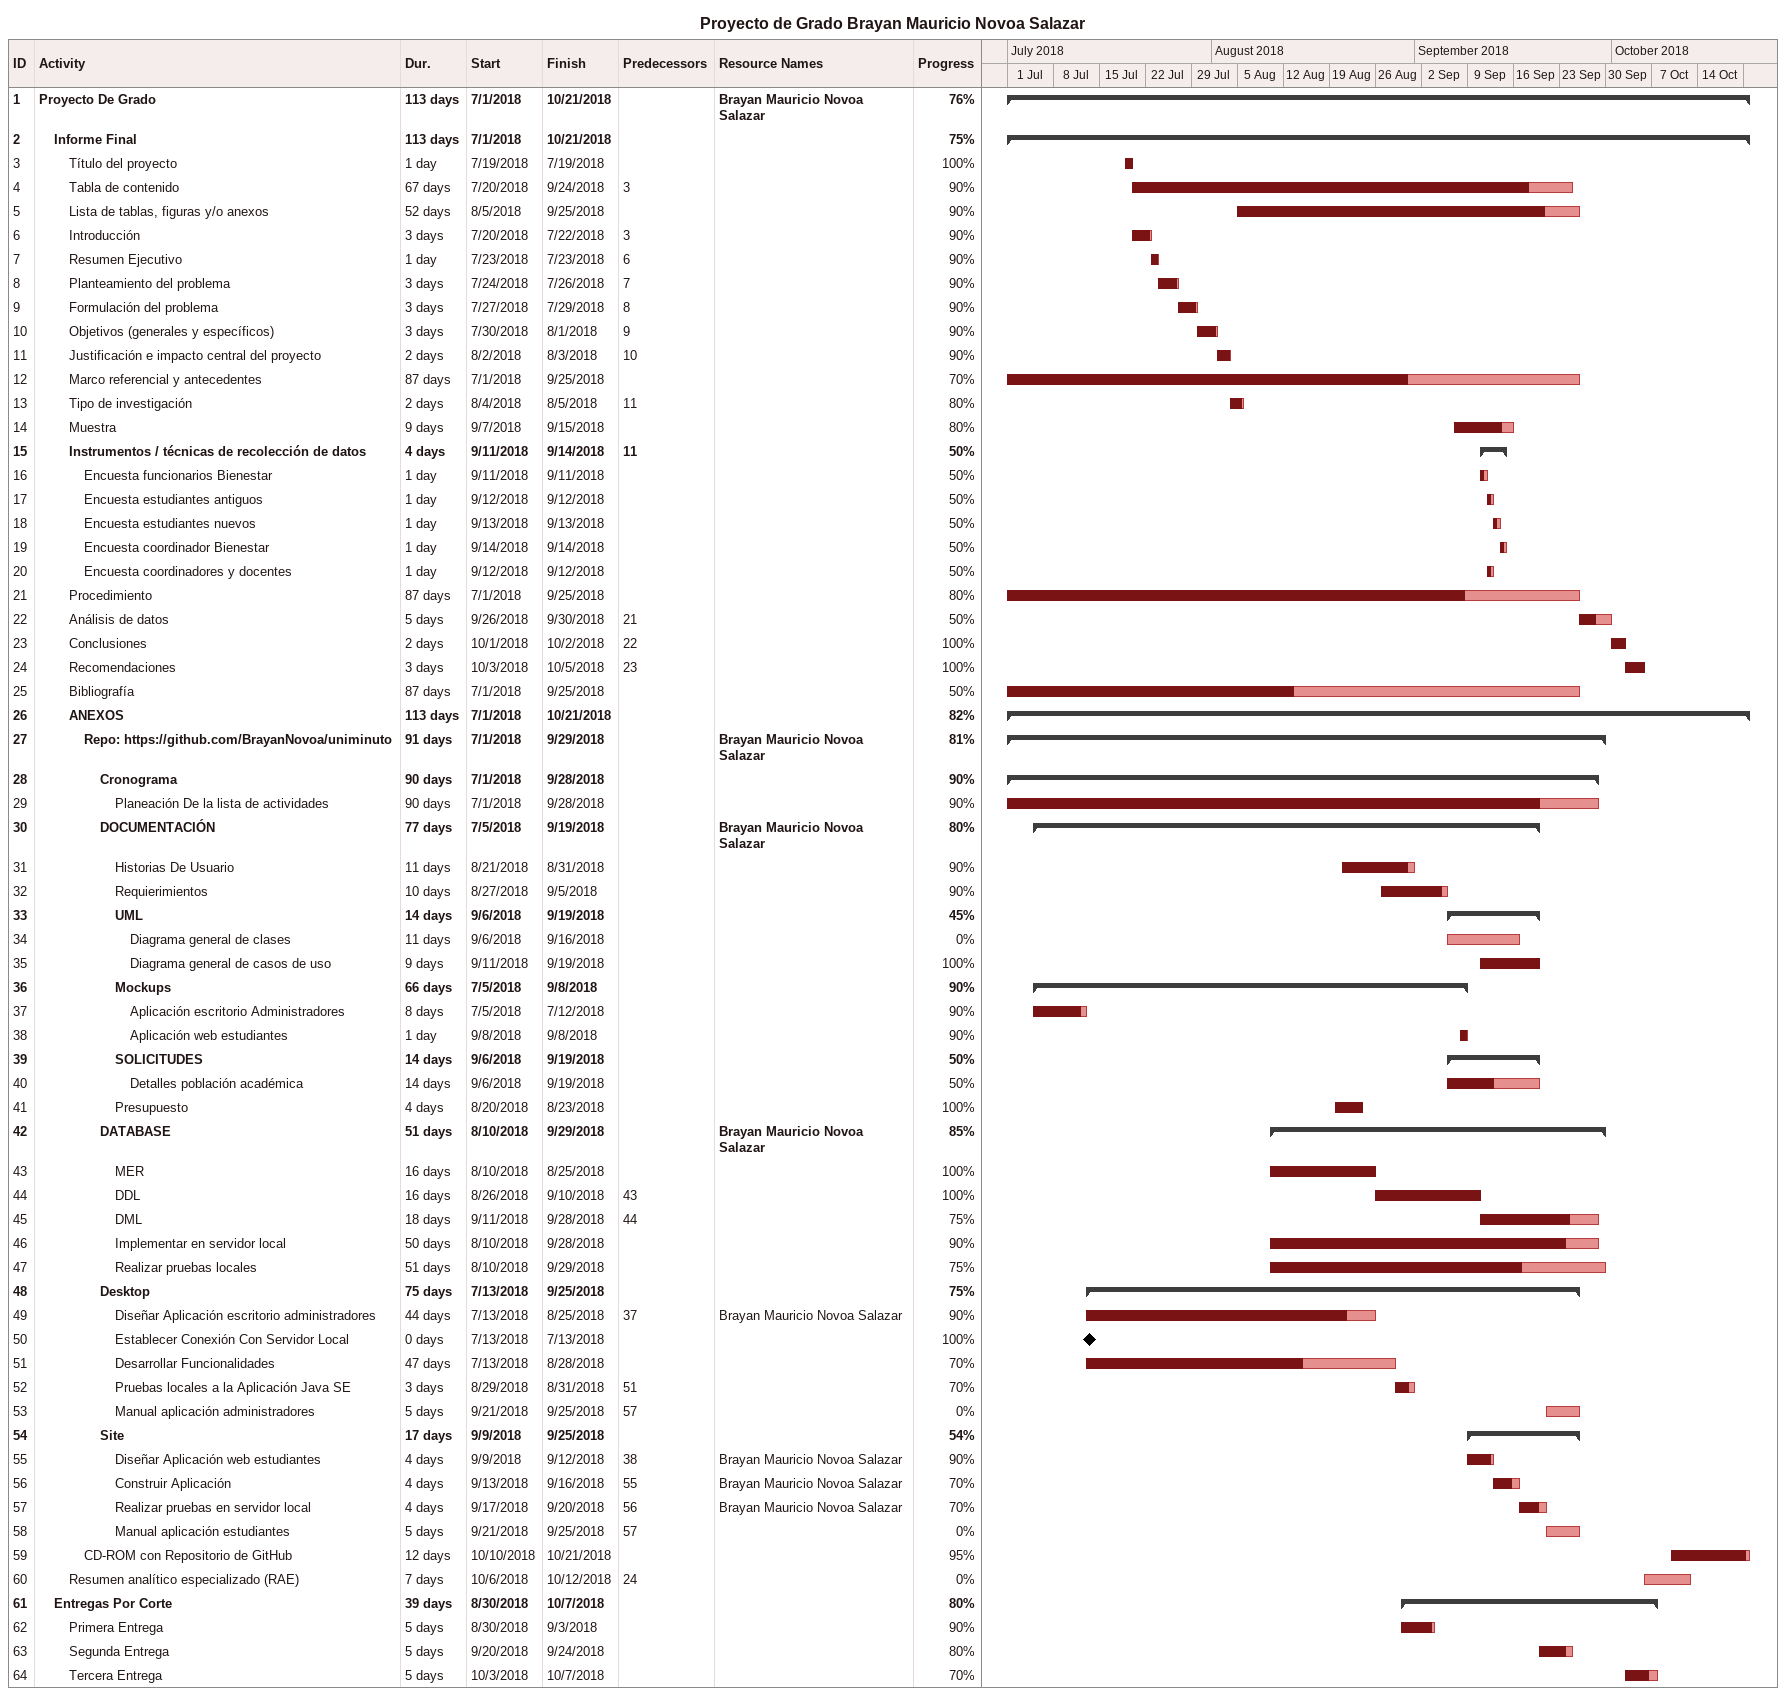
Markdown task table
Proyecto de Grado Brayan Mauricio Novoa Salazar

| ID | Level | Task | Duration | Start | Finish | Predecessors | Resources | % complete |
|---|---|---|---|---|---|---|---|---|
| 1 | 1 | **Proyecto De Grado** | 113d | 2018-07-01 | 2018-10-21 |  | Brayan Mauricio Novoa Salazar | 76 |
| 2 | 2 | **Informe Final** | 113d | 2018-07-01 | 2018-10-21 |  |  | 75 |
| 3 | 3 | Título del proyecto | 1d | 2018-07-19 | 2018-07-19 |  |  | 100 |
| 4 | 3 | Tabla de contenido | 67d | 2018-07-20 | 2018-09-24 | 3 |  | 90 |
| 5 | 3 | Lista de tablas, figuras y/o anexos | 52d | 2018-08-05 | 2018-09-25 |  |  | 90 |
| 6 | 3 | Introducción | 3d | 2018-07-20 | 2018-07-22 | 3 |  | 90 |
| 7 | 3 | Resumen Ejecutivo | 1d | 2018-07-23 | 2018-07-23 | 6 |  | 90 |
| 8 | 3 | Planteamiento del problema | 3d | 2018-07-24 | 2018-07-26 | 7 |  | 90 |
| 9 | 3 | Formulación del problema | 3d | 2018-07-27 | 2018-07-29 | 8 |  | 90 |
| 10 | 3 | Objetivos (generales y específicos) | 3d | 2018-07-30 | 2018-08-01 | 9 |  | 90 |
| 11 | 3 | Justificación e impacto central del proyecto | 2d | 2018-08-02 | 2018-08-03 | 10 |  | 90 |
| 12 | 3 | Marco referencial y antecedentes | 87d | 2018-07-01 | 2018-09-25 |  |  | 70 |
| 13 | 3 | Tipo de investigación | 2d | 2018-08-04 | 2018-08-05 | 11 |  | 80 |
| 14 | 3 | Muestra | 9d | 2018-09-07 | 2018-09-15 |  |  | 80 |
| 15 | 3 | **Instrumentos / técnicas de recolección de datos** | 4d | 2018-09-11 | 2018-09-14 | 11 |  | 50 |
| 16 | 4 | Encuesta funcionarios Bienestar | 1d | 2018-09-11 | 2018-09-11 |  |  | 50 |
| 17 | 4 | Encuesta estudiantes antiguos | 1d | 2018-09-12 | 2018-09-12 |  |  | 50 |
| 18 | 4 | Encuesta estudiantes nuevos | 1d | 2018-09-13 | 2018-09-13 |  |  | 50 |
| 19 | 4 | Encuesta coordinador Bienestar | 1d | 2018-09-14 | 2018-09-14 |  |  | 50 |
| 20 | 4 | Encuesta coordinadores y docentes | 1d | 2018-09-12 | 2018-09-12 |  |  | 50 |
| 21 | 3 | Procedimiento | 87d | 2018-07-01 | 2018-09-25 |  |  | 80 |
| 22 | 3 | Análisis de datos | 5d | 2018-09-26 | 2018-09-30 | 21 |  | 50 |
| 23 | 3 | Conclusiones | 2d | 2018-10-01 | 2018-10-02 | 22 |  | 100 |
| 24 | 3 | Recomendaciones | 3d | 2018-10-03 | 2018-10-05 | 23 |  | 100 |
| 25 | 3 | Bibliografía | 87d | 2018-07-01 | 2018-09-25 |  |  | 50 |
| 26 | 3 | **ANEXOS** | 113d | 2018-07-01 | 2018-10-21 |  |  | 82 |
| 27 | 4 | **Repo: https://github.com/BrayanNovoa/uniminuto** | 91d | 2018-07-01 | 2018-09-29 |  | Brayan Mauricio Novoa Salazar | 81 |
| 28 | 5 | **Cronograma** | 90d | 2018-07-01 | 2018-09-28 |  |  | 90 |
| 29 | 6 | Planeación De la lista de actividades | 90d | 2018-07-01 | 2018-09-28 |  |  | 90 |
| 30 | 5 | **DOCUMENTACIÓN** | 77d | 2018-07-05 | 2018-09-19 |  | Brayan Mauricio Novoa Salazar | 80 |
| 31 | 6 | Historias De Usuario | 11d | 2018-08-21 | 2018-08-31 |  |  | 90 |
| 32 | 6 | Requierimientos | 10d | 2018-08-27 | 2018-09-05 |  |  | 90 |
| 33 | 6 | **UML** | 14d | 2018-09-06 | 2018-09-19 |  |  | 45 |
| 34 | 7 | Diagrama general de clases | 11d | 2018-09-06 | 2018-09-16 |  |  | 0 |
| 35 | 7 | Diagrama general de casos de uso | 9d | 2018-09-11 | 2018-09-19 |  |  | 100 |
| 36 | 6 | **Mockups** | 66d | 2018-07-05 | 2018-09-08 |  |  | 90 |
| 37 | 7 | Aplicación escritorio Administradores | 8d | 2018-07-05 | 2018-07-12 |  |  | 90 |
| 38 | 7 | Aplicación web estudiantes | 1d | 2018-09-08 | 2018-09-08 |  |  | 90 |
| 39 | 6 | **SOLICITUDES** | 14d | 2018-09-06 | 2018-09-19 |  |  | 50 |
| 40 | 7 | Detalles población académica | 14d | 2018-09-06 | 2018-09-19 |  |  | 50 |
| 41 | 6 | Presupuesto | 4d | 2018-08-20 | 2018-08-23 |  |  | 100 |
| 42 | 5 | **DATABASE** | 51d | 2018-08-10 | 2018-09-29 |  | Brayan Mauricio Novoa Salazar | 85 |
| 43 | 6 | MER | 16d | 2018-08-10 | 2018-08-25 |  |  | 100 |
| 44 | 6 | DDL | 16d | 2018-08-26 | 2018-09-10 | 43 |  | 100 |
| 45 | 6 | DML | 18d | 2018-09-11 | 2018-09-28 | 44 |  | 75 |
| 46 | 6 | Implementar en servidor local | 50d | 2018-08-10 | 2018-09-28 |  |  | 90 |
| 47 | 6 | Realizar pruebas locales | 51d | 2018-08-10 | 2018-09-29 |  |  | 75 |
| 48 | 5 | **Desktop** | 75d | 2018-07-13 | 2018-09-25 |  |  | 75 |
| 49 | 6 | Diseñar Aplicación escritorio administradores | 44d | 2018-07-13 | 2018-08-25 | 37 | Brayan Mauricio Novoa Salazar | 90 |
| 50 | 6 | Establecer Conexión Con Servidor Local | 0d | 2018-07-13 | 2018-07-13 |  |  | 100 |
| 51 | 6 | Desarrollar Funcionalidades | 47d | 2018-07-13 | 2018-08-28 |  |  | 70 |
| 52 | 6 | Pruebas locales a la Aplicación Java SE | 3d | 2018-08-29 | 2018-08-31 | 51 |  | 70 |
| 53 | 6 | Manual aplicación administradores | 5d | 2018-09-21 | 2018-09-25 | 57 |  | 0 |
| 54 | 5 | **Site** | 17d | 2018-09-09 | 2018-09-25 |  |  | 54 |
| 55 | 6 | Diseñar Aplicación web estudiantes | 4d | 2018-09-09 | 2018-09-12 | 38 | Brayan Mauricio Novoa Salazar | 90 |
| 56 | 6 | Construir Aplicación | 4d | 2018-09-13 | 2018-09-16 | 55 | Brayan Mauricio Novoa Salazar | 70 |
| 57 | 6 | Realizar pruebas en servidor local | 4d | 2018-09-17 | 2018-09-20 | 56 | Brayan Mauricio Novoa Salazar | 70 |
| 58 | 6 | Manual aplicación estudiantes | 5d | 2018-09-21 | 2018-09-25 | 57 |  | 0 |
| 59 | 4 | CD-ROM con Repositorio de GitHub | 12d | 2018-10-10 | 2018-10-21 |  |  | 95 |
| 60 | 3 | Resumen analítico especializado (RAE) | 7d | 2018-10-06 | 2018-10-12 | 24 |  | 0 |
| 61 | 2 | **Entregas Por Corte** | 39d | 2018-08-30 | 2018-10-07 |  |  | 80 |
| 62 | 3 | Primera Entrega | 5d | 2018-08-30 | 2018-09-03 |  |  | 90 |
| 63 | 3 | Segunda Entrega | 5d | 2018-09-20 | 2018-09-24 |  |  | 80 |
| 64 | 3 | Tercera Entrega | 5d | 2018-10-03 | 2018-10-07 |  |  | 70 |
